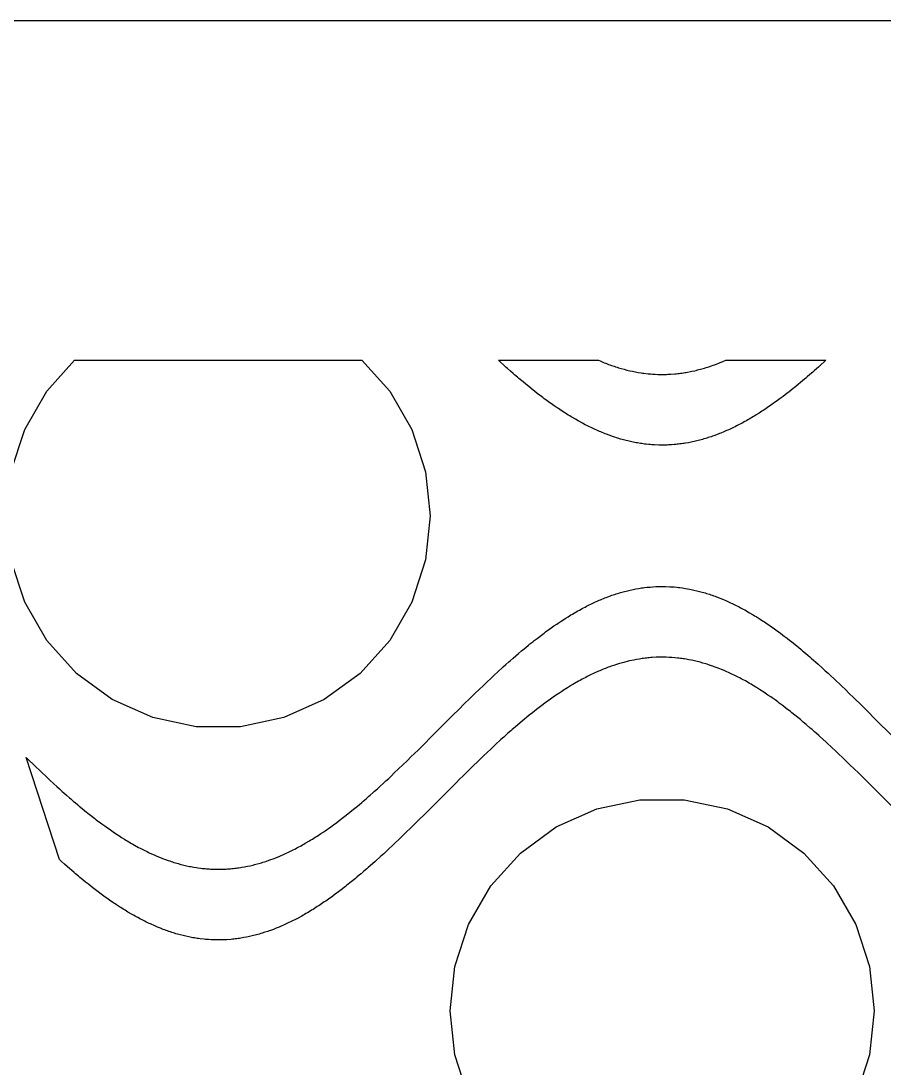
# Model space of a CAD drawing. Header units: metres. Extents: x 20 to 1108, y 20 to 485.
# Drawn here: x 509.82 to 540.36, y 447.62 to 484.65 of the extents above; entities that cross this region are included whole.
import ezdxf

# ---------------------------------------------------------------- set-up
doc = ezdxf.new("R2010")
doc.units = ezdxf.units.M

msp = doc.modelspace()

# ---------------------------------------------------------------- linework, layer by layer
for p, q in [((638.926, 484.652), (488.926, 484.652)), ((510.735, 471.561), (511.717, 472.652)), ((511.717, 472.652), (521.887, 472.652)), ((521.887, 472.652), (522.87, 471.561)), ((526.791, 472.583), (526.714, 472.652)), ((526.714, 472.652), (530.255, 472.652)), ((526.89, 472.492), (526.791, 472.583)), ((530.255, 472.652), (530.262, 472.65)), ((530.262, 472.65), (530.313, 472.628)), ((530.313, 472.628), (530.363, 472.607)), ((530.363, 472.607), (530.462, 472.566)), ((530.462, 472.566), (530.512, 472.546)), ((530.512, 472.546), (530.563, 472.527)), ((530.563, 472.527), (530.613, 472.508)), ((530.613, 472.508), (530.663, 472.49)), ((534.363, 472.491), (534.462, 472.528)), ((534.462, 472.528), (534.512, 472.548)), ((534.512, 472.548), (534.563, 472.568)), ((534.563, 472.568), (534.663, 472.609)), ((534.663, 472.609), (534.762, 472.652)), ((534.762, 472.652), (534.765, 472.652)), ((534.765, 472.652), (538.307, 472.652)), ((538.14, 472.501), (538.041, 472.411)), ((538.24, 472.592), (538.14, 472.501)), ((538.307, 472.652), (538.24, 472.592)), ((526.99, 472.402), (526.89, 472.492)), ((527.04, 472.359), (526.99, 472.402)), ((527.14, 472.27), (527.04, 472.359)), ((527.24, 472.183), (527.14, 472.27)), ((527.29, 472.139), (527.24, 472.183)), ((527.39, 472.053), (527.29, 472.139)), ((530.663, 472.49), (530.712, 472.472)), ((530.712, 472.472), (530.762, 472.455)), ((530.762, 472.455), (530.813, 472.438)), ((530.813, 472.438), (530.863, 472.422)), ((530.863, 472.422), (530.913, 472.405)), ((530.913, 472.405), (530.962, 472.39)), ((530.962, 472.39), (531.012, 472.375)), ((531.012, 472.375), (531.063, 472.361)), ((531.063, 472.361), (531.163, 472.333)), ((531.163, 472.333), (531.262, 472.308)), ((531.262, 472.308), (531.313, 472.295)), ((531.313, 472.295), (531.363, 472.283)), ((531.363, 472.283), (531.462, 472.262)), ((531.462, 472.262), (531.512, 472.252)), ((531.512, 472.252), (531.563, 472.242)), ((531.563, 472.242), (531.613, 472.233)), ((531.613, 472.233), (531.663, 472.224)), ((531.663, 472.224), (531.762, 472.208)), ((531.762, 472.208), (531.813, 472.201)), ((531.813, 472.201), (531.863, 472.194)), ((531.863, 472.194), (532.012, 472.177)), ((532.012, 472.177), (532.063, 472.173)), ((532.063, 472.173), (532.113, 472.168)), ((532.113, 472.168), (532.163, 472.164)), ((532.163, 472.164), (532.262, 472.158)), ((532.262, 472.158), (532.363, 472.154)), ((532.363, 472.154), (532.462, 472.152)), ((532.462, 472.152), (532.563, 472.152)), ((532.563, 472.152), (532.663, 472.154)), ((532.663, 472.154), (532.712, 472.156)), ((532.712, 472.156), (532.762, 472.159)), ((532.762, 472.159), (532.813, 472.161)), ((532.813, 472.161), (532.962, 472.173)), ((532.962, 472.173), (533.012, 472.178)), ((533.012, 472.178), (533.063, 472.183)), ((533.063, 472.183), (533.113, 472.189)), ((533.113, 472.189), (533.163, 472.195)), ((533.163, 472.195), (533.212, 472.201)), ((533.212, 472.201), (533.262, 472.209)), ((533.262, 472.209), (533.313, 472.217)), ((533.313, 472.217), (533.363, 472.225)), ((533.363, 472.225), (533.413, 472.234)), ((533.413, 472.234), (533.512, 472.253)), ((533.512, 472.253), (533.563, 472.263)), ((533.563, 472.263), (533.663, 472.284)), ((533.663, 472.284), (533.712, 472.296)), ((533.712, 472.296), (533.762, 472.309)), ((533.762, 472.309), (533.813, 472.321)), ((533.813, 472.321), (533.863, 472.334)), ((533.863, 472.334), (533.962, 472.361)), ((533.962, 472.361), (534.012, 472.376)), ((534.012, 472.376), (534.063, 472.392)), ((534.063, 472.392), (534.163, 472.423)), ((534.163, 472.423), (534.262, 472.456)), ((534.262, 472.456), (534.313, 472.474)), ((534.313, 472.474), (534.363, 472.491)), ((537.74, 472.147), (537.64, 472.061)), ((537.84, 472.235), (537.74, 472.147)), ((537.89, 472.277), (537.84, 472.235)), ((537.99, 472.366), (537.89, 472.277)), ((538.041, 472.411), (537.99, 472.366)), ((527.44, 472.011), (527.39, 472.053)), ((527.54, 471.926), (527.44, 472.011)), ((527.59, 471.884), (527.54, 471.926)), ((527.69, 471.802), (527.59, 471.884)), ((527.791, 471.72), (527.69, 471.802)), ((537.34, 471.81), (537.24, 471.728)), ((537.39, 471.851), (537.34, 471.81)), ((537.49, 471.934), (537.39, 471.851)), ((537.59, 472.019), (537.49, 471.934)), ((537.64, 472.061), (537.59, 472.019)), ((509.951, 470.203), (510.735, 471.561)), ((522.87, 471.561), (523.654, 470.203)), ((527.94, 471.6), (527.791, 471.72)), ((527.99, 471.561), (527.94, 471.6)), ((528.09, 471.483), (527.99, 471.561)), ((528.14, 471.444), (528.09, 471.483)), ((528.19, 471.405), (528.14, 471.444)), ((528.24, 471.368), (528.19, 471.405)), ((536.94, 471.489), (536.791, 471.375)), ((536.99, 471.528), (536.94, 471.489)), ((537.09, 471.608), (536.99, 471.528)), ((537.24, 471.728), (537.09, 471.608)), ((528.29, 471.33), (528.24, 471.368)), ((528.34, 471.293), (528.29, 471.33)), ((528.39, 471.256), (528.34, 471.293)), ((528.54, 471.148), (528.39, 471.256)), ((528.59, 471.112), (528.54, 471.148)), ((528.69, 471.042), (528.59, 471.112)), ((528.79, 470.974), (528.69, 471.042)), ((536.34, 471.049), (536.29, 471.014)), ((536.49, 471.154), (536.34, 471.049)), ((536.541, 471.191), (536.49, 471.154)), ((536.64, 471.263), (536.541, 471.191)), ((536.69, 471.3), (536.64, 471.263)), ((536.791, 471.375), (536.69, 471.3)), ((528.84, 470.941), (528.79, 470.974)), ((528.94, 470.874), (528.84, 470.941)), ((528.99, 470.842), (528.94, 470.874)), ((529.041, 470.81), (528.99, 470.842)), ((529.09, 470.777), (529.041, 470.81)), ((529.19, 470.715), (529.09, 470.777)), ((529.24, 470.685), (529.19, 470.715)), ((529.291, 470.654), (529.24, 470.685)), ((529.34, 470.624), (529.291, 470.654)), ((535.74, 470.659), (535.59, 470.571)), ((535.79, 470.691), (535.74, 470.659)), ((535.84, 470.721), (535.79, 470.691)), ((535.94, 470.783), (535.84, 470.721)), ((536.04, 470.848), (535.94, 470.783)), ((536.09, 470.88), (536.04, 470.848)), ((536.14, 470.913), (536.09, 470.88)), ((536.24, 470.981), (536.14, 470.913)), ((536.29, 471.014), (536.24, 470.981)), ((529.44, 470.566), (529.34, 470.624)), ((529.54, 470.509), (529.44, 470.566)), ((529.59, 470.482), (529.54, 470.509)), ((529.69, 470.427), (529.59, 470.482)), ((529.79, 470.374), (529.69, 470.427)), ((529.84, 470.349), (529.79, 470.374)), ((529.89, 470.323), (529.84, 470.349)), ((530.04, 470.25), (529.89, 470.323)), ((535.04, 470.278), (534.89, 470.208)), ((535.09, 470.304), (535.04, 470.278)), ((535.14, 470.328), (535.09, 470.304)), ((535.24, 470.379), (535.14, 470.328)), ((535.291, 470.405), (535.24, 470.379)), ((535.34, 470.432), (535.291, 470.405)), ((535.44, 470.486), (535.34, 470.432)), ((535.49, 470.515), (535.44, 470.486)), ((535.541, 470.543), (535.49, 470.515)), ((535.59, 470.571), (535.541, 470.543)), ((509.466, 468.712), (509.951, 470.203)), ((523.654, 470.203), (524.138, 468.712)), ((530.09, 470.227), (530.04, 470.25)), ((530.24, 470.159), (530.09, 470.227)), ((530.291, 470.138), (530.24, 470.159)), ((530.34, 470.116), (530.291, 470.138)), ((530.49, 470.055), (530.34, 470.116)), ((530.541, 470.035), (530.49, 470.055)), ((530.64, 469.998), (530.541, 470.035)), ((530.79, 469.945), (530.64, 469.998)), ((530.84, 469.929), (530.79, 469.945)), ((530.89, 469.913), (530.84, 469.929)), ((530.94, 469.897), (530.89, 469.913)), ((534.14, 469.916), (534.09, 469.9)), ((534.19, 469.932), (534.14, 469.916)), ((534.24, 469.948), (534.19, 469.932)), ((534.291, 469.966), (534.24, 469.948)), ((534.34, 469.984), (534.291, 469.966)), ((534.49, 470.039), (534.34, 469.984)), ((534.54, 470.059), (534.49, 470.039)), ((534.59, 470.079), (534.54, 470.059)), ((534.69, 470.12), (534.59, 470.079)), ((534.79, 470.163), (534.69, 470.12)), ((534.84, 470.186), (534.79, 470.163)), ((534.89, 470.208), (534.84, 470.186)), ((531.04, 469.867), (530.94, 469.897)), ((531.09, 469.853), (531.04, 469.867)), ((531.19, 469.825), (531.09, 469.853)), ((531.24, 469.813), (531.19, 469.825)), ((531.29, 469.801), (531.24, 469.813)), ((531.34, 469.789), (531.29, 469.801)), ((531.39, 469.777), (531.34, 469.789)), ((531.49, 469.756), (531.39, 469.777)), ((531.541, 469.746), (531.49, 469.756)), ((531.59, 469.737), (531.541, 469.746)), ((531.64, 469.728), (531.59, 469.737)), ((531.74, 469.712), (531.64, 469.728)), ((531.791, 469.704), (531.74, 469.712)), ((531.89, 469.691), (531.791, 469.704)), ((531.94, 469.685), (531.89, 469.691)), ((532.04, 469.675), (531.94, 469.685)), ((532.09, 469.67), (532.04, 469.675)), ((532.14, 469.666), (532.09, 469.67)), ((532.19, 469.663), (532.14, 469.666)), ((532.24, 469.659), (532.19, 469.663)), ((532.39, 469.653), (532.24, 469.659)), ((532.44, 469.653), (532.39, 469.653)), ((532.49, 469.652), (532.44, 469.653)), ((532.54, 469.652), (532.49, 469.652)), ((532.69, 469.655), (532.54, 469.652)), ((532.74, 469.657), (532.69, 469.655)), ((532.791, 469.66), (532.74, 469.657)), ((532.84, 469.663), (532.791, 469.66)), ((532.94, 469.671), (532.84, 469.663)), ((532.99, 469.676), (532.94, 469.671)), ((533.041, 469.681), (532.99, 469.676)), ((533.09, 469.686), (533.041, 469.681)), ((533.14, 469.693), (533.09, 469.686)), ((533.19, 469.698), (533.14, 469.693)), ((533.24, 469.705), (533.19, 469.698)), ((533.29, 469.713), (533.24, 469.705)), ((533.34, 469.721), (533.29, 469.713)), ((533.44, 469.738), (533.34, 469.721)), ((533.54, 469.758), (533.44, 469.738)), ((533.59, 469.769), (533.54, 469.758)), ((533.64, 469.779), (533.59, 469.769)), ((533.74, 469.803), (533.64, 469.779)), ((533.79, 469.816), (533.74, 469.803)), ((533.84, 469.828), (533.79, 469.816)), ((533.94, 469.856), (533.84, 469.828)), ((533.99, 469.87), (533.94, 469.856)), ((534.041, 469.885), (533.99, 469.87)), ((534.09, 469.9), (534.041, 469.885)), ((524.138, 468.712), (524.302, 467.152)), ((524.302, 467.152), (524.138, 465.593)), ((509.951, 464.102), (509.466, 465.593)), ((524.138, 465.593), (523.654, 464.102)), ((530.732, 464.34), (530.782, 464.357)), ((530.782, 464.357), (530.833, 464.373)), ((530.833, 464.373), (530.882, 464.39)), ((530.882, 464.39), (530.982, 464.421)), ((530.982, 464.421), (531.032, 464.436)), ((531.032, 464.436), (531.083, 464.45)), ((531.083, 464.45), (531.132, 464.464)), ((531.132, 464.464), (531.182, 464.477)), ((531.182, 464.477), (531.232, 464.49)), ((531.232, 464.49), (531.282, 464.502)), ((531.282, 464.502), (531.333, 464.514)), ((531.333, 464.514), (531.382, 464.526)), ((531.382, 464.526), (531.482, 464.547)), ((531.482, 464.547), (531.532, 464.557)), ((531.532, 464.557), (531.583, 464.567)), ((531.583, 464.567), (531.682, 464.584)), ((531.682, 464.584), (531.782, 464.6)), ((531.782, 464.6), (531.833, 464.607)), ((531.833, 464.607), (531.882, 464.613)), ((531.882, 464.613), (531.982, 464.625)), ((531.982, 464.625), (532.032, 464.63)), ((532.032, 464.63), (532.083, 464.634)), ((532.083, 464.634), (532.182, 464.642)), ((532.182, 464.642), (532.282, 464.648)), ((532.282, 464.648), (532.333, 464.65)), ((532.333, 464.65), (532.482, 464.652)), ((532.482, 464.652), (532.532, 464.652)), ((532.532, 464.652), (532.583, 464.652)), ((532.583, 464.652), (532.632, 464.652)), ((532.632, 464.652), (532.782, 464.646)), ((532.782, 464.646), (532.833, 464.642)), ((532.833, 464.642), (532.882, 464.639)), ((532.882, 464.639), (532.932, 464.635)), ((532.932, 464.635), (533.032, 464.625)), ((533.032, 464.625), (533.083, 464.62)), ((533.083, 464.62), (533.132, 464.614)), ((533.132, 464.614), (533.232, 464.601)), ((533.232, 464.601), (533.282, 464.593)), ((533.282, 464.593), (533.333, 464.585)), ((533.333, 464.585), (533.482, 464.559)), ((533.482, 464.559), (533.532, 464.549)), ((533.532, 464.549), (533.583, 464.538)), ((533.583, 464.538), (533.632, 464.527)), ((533.632, 464.527), (533.732, 464.504)), ((533.732, 464.504), (533.782, 464.491)), ((533.782, 464.491), (533.833, 464.479)), ((533.833, 464.479), (533.882, 464.466)), ((533.882, 464.466), (533.932, 464.451)), ((533.932, 464.451), (533.982, 464.438)), ((533.982, 464.438), (534.032, 464.423)), ((534.032, 464.423), (534.083, 464.407)), ((534.083, 464.407), (534.182, 464.376)), ((534.182, 464.376), (534.232, 464.36)), ((534.232, 464.36), (534.282, 464.342)), ((510.735, 462.744), (509.951, 464.102)), ((523.654, 464.102), (522.87, 462.744)), ((529.882, 463.978), (530.032, 464.051)), ((530.032, 464.051), (530.083, 464.074)), ((530.083, 464.074), (530.132, 464.098)), ((530.132, 464.098), (530.232, 464.143)), ((530.232, 464.143), (530.282, 464.164)), ((530.282, 464.164), (530.333, 464.186)), ((530.333, 464.186), (530.482, 464.247)), ((530.482, 464.247), (530.532, 464.266)), ((530.532, 464.266), (530.583, 464.285)), ((530.583, 464.285), (530.682, 464.322)), ((530.682, 464.322), (530.732, 464.34)), ((534.282, 464.342), (534.333, 464.324)), ((534.333, 464.324), (534.382, 464.306)), ((534.382, 464.306), (534.432, 464.288)), ((534.432, 464.288), (534.532, 464.249)), ((534.532, 464.249), (534.583, 464.23)), ((534.583, 464.23), (534.682, 464.189)), ((534.682, 464.189), (534.782, 464.146)), ((534.782, 464.146), (534.833, 464.123)), ((534.833, 464.123), (534.882, 464.101)), ((534.882, 464.101), (535.032, 464.03)), ((535.032, 464.03), (535.083, 464.006)), ((535.083, 464.006), (535.232, 463.93)), ((529.182, 463.585), (529.282, 463.646)), ((529.282, 463.646), (529.333, 463.676)), ((529.333, 463.676), (529.432, 463.735)), ((529.432, 463.735), (529.532, 463.791)), ((529.532, 463.791), (529.583, 463.819)), ((529.583, 463.819), (529.682, 463.874)), ((529.682, 463.874), (529.732, 463.901)), ((529.732, 463.901), (529.782, 463.926)), ((529.782, 463.926), (529.833, 463.952)), ((529.833, 463.952), (529.882, 463.978)), ((535.232, 463.93), (535.282, 463.903)), ((535.282, 463.903), (535.333, 463.877)), ((535.333, 463.877), (535.382, 463.851)), ((535.382, 463.851), (535.432, 463.823)), ((535.432, 463.823), (535.532, 463.767)), ((535.532, 463.767), (535.583, 463.738)), ((535.583, 463.738), (535.732, 463.651)), ((535.732, 463.651), (535.782, 463.62)), ((535.782, 463.62), (535.833, 463.589)), ((528.583, 463.187), (528.682, 463.257)), ((528.682, 463.257), (528.782, 463.325)), ((528.782, 463.325), (528.833, 463.36)), ((528.833, 463.36), (528.932, 463.426)), ((528.932, 463.426), (529.032, 463.49)), ((529.032, 463.49), (529.083, 463.523)), ((529.083, 463.523), (529.182, 463.585)), ((535.833, 463.589), (535.982, 463.495)), ((535.982, 463.495), (536.032, 463.463)), ((536.032, 463.463), (536.083, 463.43)), ((536.083, 463.43), (536.132, 463.398)), ((536.132, 463.398), (536.232, 463.33)), ((536.232, 463.33), (536.282, 463.296)), ((536.282, 463.296), (536.333, 463.262)), ((536.333, 463.262), (536.482, 463.156)), ((528.083, 462.817), (528.282, 462.969)), ((528.282, 462.969), (528.333, 463.006)), ((528.333, 463.006), (528.382, 463.043)), ((528.382, 463.043), (528.532, 463.152)), ((528.532, 463.152), (528.583, 463.187)), ((536.482, 463.156), (536.532, 463.12)), ((536.532, 463.12), (536.632, 463.048)), ((536.632, 463.048), (536.682, 463.011)), ((536.682, 463.011), (536.782, 462.936)), ((536.782, 462.936), (536.833, 462.899)), ((536.833, 462.899), (536.932, 462.821)), ((511.784, 461.579), (510.735, 462.744)), ((522.87, 462.744), (521.821, 461.579)), ((527.682, 462.497), (527.782, 462.578)), ((527.782, 462.578), (527.833, 462.619)), ((527.833, 462.619), (527.932, 462.698)), ((527.932, 462.698), (527.982, 462.738)), ((527.982, 462.738), (528.083, 462.817)), ((536.932, 462.821), (537.032, 462.743)), ((537.032, 462.743), (537.083, 462.704)), ((537.083, 462.704), (537.232, 462.584)), ((537.232, 462.584), (537.333, 462.502)), ((537.333, 462.502), (537.432, 462.42)), ((527.232, 462.115), (527.333, 462.202)), ((527.333, 462.202), (527.432, 462.288)), ((527.432, 462.288), (527.532, 462.372)), ((527.532, 462.372), (527.583, 462.414)), ((527.583, 462.414), (527.682, 462.497)), ((532.054, 462.132), (532.004, 462.127)), ((532.105, 462.136), (532.054, 462.132)), ((532.155, 462.14), (532.105, 462.136)), ((532.304, 462.149), (532.155, 462.14)), ((532.355, 462.151), (532.304, 462.149)), ((532.455, 462.152), (532.355, 462.151)), ((532.554, 462.152), (532.455, 462.152)), ((532.655, 462.151), (532.554, 462.152)), ((532.754, 462.147), (532.655, 462.151)), ((532.804, 462.144), (532.754, 462.147)), ((532.855, 462.141), (532.804, 462.144)), ((532.955, 462.133), (532.855, 462.141)), ((533.054, 462.123), (532.955, 462.133)), ((537.432, 462.42), (537.482, 462.378)), ((537.482, 462.378), (537.583, 462.293)), ((537.583, 462.293), (537.682, 462.208)), ((537.682, 462.208), (537.732, 462.165)), ((537.732, 462.165), (537.782, 462.121)), ((526.732, 461.669), (526.833, 461.76)), ((526.833, 461.76), (526.882, 461.806)), ((526.882, 461.806), (526.982, 461.896)), ((526.982, 461.896), (527.083, 461.985)), ((527.083, 461.985), (527.132, 462.028)), ((527.132, 462.028), (527.232, 462.115)), ((530.554, 461.775), (530.504, 461.756)), ((530.605, 461.794), (530.554, 461.775)), ((530.655, 461.812), (530.605, 461.794)), ((530.705, 461.83), (530.655, 461.812)), ((530.754, 461.848), (530.705, 461.83)), ((530.804, 461.864), (530.754, 461.848)), ((530.855, 461.881), (530.804, 461.864)), ((531.004, 461.928), (530.855, 461.881)), ((531.054, 461.943), (531.004, 461.928)), ((531.105, 461.956), (531.054, 461.943)), ((531.155, 461.97), (531.105, 461.956)), ((531.304, 462.008), (531.155, 461.97)), ((531.355, 462.02), (531.304, 462.008)), ((531.504, 462.052), (531.355, 462.02)), ((531.554, 462.062), (531.504, 462.052)), ((531.605, 462.07), (531.554, 462.062)), ((531.705, 462.088), (531.605, 462.07)), ((531.754, 462.096), (531.705, 462.088)), ((531.804, 462.103), (531.754, 462.096)), ((531.855, 462.11), (531.804, 462.103)), ((531.905, 462.116), (531.855, 462.11)), ((531.955, 462.121), (531.905, 462.116)), ((532.004, 462.127), (531.955, 462.121)), ((533.105, 462.117), (533.054, 462.123)), ((533.155, 462.111), (533.105, 462.117)), ((533.205, 462.105), (533.155, 462.111)), ((533.254, 462.097), (533.205, 462.105)), ((533.304, 462.09), (533.254, 462.097)), ((533.355, 462.081), (533.304, 462.09)), ((533.455, 462.064), (533.355, 462.081)), ((533.554, 462.044), (533.455, 462.064)), ((533.605, 462.033), (533.554, 462.044)), ((533.655, 462.023), (533.605, 462.033)), ((533.705, 462.011), (533.655, 462.023)), ((533.754, 461.998), (533.705, 462.011)), ((533.804, 461.986), (533.754, 461.998)), ((533.855, 461.973), (533.804, 461.986)), ((533.955, 461.945), (533.855, 461.973)), ((534.054, 461.916), (533.955, 461.945)), ((534.105, 461.901), (534.054, 461.916)), ((534.155, 461.885), (534.105, 461.901)), ((534.254, 461.852), (534.155, 461.885)), ((534.304, 461.834), (534.254, 461.852)), ((534.355, 461.817), (534.304, 461.834)), ((534.455, 461.779), (534.355, 461.817)), ((534.554, 461.74), (534.455, 461.779)), ((537.782, 462.121), (537.882, 462.034)), ((537.882, 462.034), (537.932, 461.99)), ((537.932, 461.99), (538.032, 461.902)), ((538.032, 461.902), (538.182, 461.766)), ((538.182, 461.766), (538.282, 461.675)), ((513.052, 460.657), (511.784, 461.579)), ((521.821, 461.579), (520.552, 460.657)), ((526.333, 461.297), (526.432, 461.391)), ((526.432, 461.391), (526.583, 461.53)), ((526.583, 461.53), (526.682, 461.623)), ((526.682, 461.623), (526.732, 461.669)), ((529.804, 461.439), (529.705, 461.386)), ((529.855, 461.464), (529.804, 461.439)), ((529.905, 461.488), (529.855, 461.464)), ((529.955, 461.514), (529.905, 461.488)), ((530.004, 461.537), (529.955, 461.514)), ((530.054, 461.562), (530.004, 461.537)), ((530.105, 461.585), (530.054, 461.562)), ((530.254, 461.652), (530.105, 461.585)), ((530.304, 461.674), (530.254, 461.652)), ((530.355, 461.695), (530.304, 461.674)), ((530.405, 461.716), (530.355, 461.695)), ((530.455, 461.736), (530.405, 461.716)), ((530.504, 461.756), (530.455, 461.736)), ((534.605, 461.72), (534.554, 461.74)), ((534.705, 461.679), (534.605, 461.72)), ((534.754, 461.657), (534.705, 461.679)), ((534.804, 461.635), (534.754, 461.657)), ((534.855, 461.612), (534.804, 461.635)), ((534.905, 461.59), (534.855, 461.612)), ((535.004, 461.543), (534.905, 461.59)), ((535.054, 461.519), (535.004, 461.543)), ((535.105, 461.494), (535.054, 461.519)), ((535.155, 461.47), (535.105, 461.494)), ((535.205, 461.444), (535.155, 461.47)), ((535.254, 461.418), (535.205, 461.444)), ((535.304, 461.392), (535.254, 461.418)), ((535.355, 461.365), (535.304, 461.392)), ((538.282, 461.675), (538.382, 461.583)), ((538.382, 461.583), (538.482, 461.49)), ((538.482, 461.49), (538.583, 461.398)), ((538.583, 461.398), (538.882, 461.113)), ((526.032, 461.011), (526.182, 461.154)), ((526.182, 461.154), (526.333, 461.297)), ((529.105, 461.037), (529.054, 461.005)), ((529.155, 461.069), (529.105, 461.037)), ((529.304, 461.159), (529.155, 461.069)), ((529.355, 461.19), (529.304, 461.159)), ((529.405, 461.219), (529.355, 461.19)), ((529.554, 461.304), (529.405, 461.219)), ((529.605, 461.332), (529.554, 461.304)), ((529.655, 461.359), (529.605, 461.332)), ((529.705, 461.386), (529.655, 461.359)), ((535.455, 461.311), (535.355, 461.365)), ((535.554, 461.254), (535.455, 461.311)), ((535.605, 461.226), (535.554, 461.254)), ((535.655, 461.196), (535.605, 461.226)), ((535.705, 461.166), (535.655, 461.196)), ((535.754, 461.137), (535.705, 461.166)), ((535.804, 461.106), (535.754, 461.137)), ((535.855, 461.075), (535.804, 461.106)), ((535.955, 461.013), (535.855, 461.075)), ((538.882, 461.113), (538.982, 461.018)), ((538.982, 461.018), (539.132, 460.872)), ((514.485, 460.02), (513.052, 460.657)), ((520.552, 460.657), (519.12, 460.02)), ((525.482, 460.475), (525.732, 460.72)), ((525.732, 460.72), (525.882, 460.866)), ((525.882, 460.866), (526.032, 461.011)), ((528.554, 460.668), (528.405, 460.56)), ((528.605, 460.703), (528.554, 460.668)), ((528.655, 460.738), (528.605, 460.703)), ((528.804, 460.841), (528.655, 460.738)), ((528.855, 460.874), (528.804, 460.841)), ((528.955, 460.941), (528.855, 460.874)), ((529.054, 461.005), (528.955, 460.941)), ((536.054, 460.948), (535.955, 461.013)), ((536.105, 460.915), (536.054, 460.948)), ((536.155, 460.882), (536.105, 460.915)), ((536.254, 460.815), (536.155, 460.882)), ((536.355, 460.746), (536.254, 460.815)), ((536.405, 460.711), (536.355, 460.746)), ((536.504, 460.64), (536.405, 460.711)), ((539.132, 460.872), (539.282, 460.727)), ((539.282, 460.727), (539.583, 460.432)), ((525.083, 460.077), (525.333, 460.326)), ((525.333, 460.326), (525.482, 460.475)), ((528.105, 460.334), (528.004, 460.256)), ((528.254, 460.448), (528.105, 460.334)), ((528.355, 460.523), (528.254, 460.448)), ((528.405, 460.56), (528.355, 460.523)), ((536.554, 460.605), (536.504, 460.64)), ((536.605, 460.568), (536.554, 460.605)), ((536.655, 460.531), (536.605, 460.568)), ((536.754, 460.457), (536.655, 460.531)), ((536.804, 460.419), (536.754, 460.457)), ((536.905, 460.343), (536.804, 460.419)), ((537.054, 460.226), (536.905, 460.343)), ((539.583, 460.432), (539.682, 460.333)), ((539.682, 460.333), (539.833, 460.184)), ((516.018, 459.694), (514.485, 460.02)), ((519.12, 460.02), (517.586, 459.694)), ((524.282, 459.278), (525.083, 460.077)), ((527.655, 459.975), (527.554, 459.891)), ((527.705, 460.016), (527.655, 459.975)), ((527.804, 460.097), (527.705, 460.016)), ((527.855, 460.137), (527.804, 460.097)), ((527.905, 460.177), (527.855, 460.137)), ((528.004, 460.256), (527.905, 460.177)), ((537.105, 460.187), (537.054, 460.226)), ((537.205, 460.106), (537.105, 460.187)), ((537.254, 460.066), (537.205, 460.106)), ((537.355, 459.984), (537.254, 460.066)), ((537.405, 459.943), (537.355, 459.984)), ((537.504, 459.859), (537.405, 459.943)), ((539.833, 460.184), (539.982, 460.034)), ((539.982, 460.034), (540.732, 459.285)), ((517.586, 459.694), (516.018, 459.694)), ((527.155, 459.548), (527.054, 459.46)), ((527.205, 459.592), (527.155, 459.548)), ((527.304, 459.679), (527.205, 459.592)), ((527.405, 459.765), (527.304, 459.679)), ((527.554, 459.891), (527.405, 459.765)), ((537.605, 459.775), (537.504, 459.859)), ((537.754, 459.646), (537.605, 459.775)), ((537.804, 459.602), (537.754, 459.646)), ((537.905, 459.514), (537.804, 459.602)), ((524.132, 459.129), (524.282, 459.278)), ((526.804, 459.236), (526.605, 459.052)), ((526.905, 459.325), (526.804, 459.236)), ((527.054, 459.46), (526.905, 459.325)), ((537.955, 459.47), (537.905, 459.514)), ((538.054, 459.381), (537.955, 459.47)), ((538.105, 459.336), (538.054, 459.381)), ((538.304, 459.154), (538.105, 459.336)), ((523.732, 458.734), (523.882, 458.881)), ((523.882, 458.881), (524.132, 459.129)), ((526.455, 458.912), (526.304, 458.771)), ((526.605, 459.052), (526.455, 458.912)), ((538.355, 459.109), (538.304, 459.154)), ((538.504, 458.97), (538.355, 459.109)), ((538.655, 458.829), (538.504, 458.97)), ((538.754, 458.735), (538.655, 458.829)), ((511.18, 454.994), (510.008, 458.601)), ((510.008, 458.601), (510.032, 458.577)), ((510.032, 458.577), (510.333, 458.286)), ((523.333, 458.344), (523.482, 458.488)), ((523.482, 458.488), (523.632, 458.635)), ((523.632, 458.635), (523.732, 458.734)), ((526.054, 458.532), (525.754, 458.242)), ((526.205, 458.676), (526.054, 458.532)), ((526.304, 458.771), (526.205, 458.676)), ((538.905, 458.592), (538.754, 458.735)), ((539.004, 458.495), (538.905, 458.592)), ((539.155, 458.351), (539.004, 458.495)), ((510.333, 458.286), (510.482, 458.143)), ((510.482, 458.143), (510.583, 458.048)), ((522.932, 457.962), (523.032, 458.057)), ((523.032, 458.057), (523.182, 458.199)), ((523.182, 458.199), (523.333, 458.344)), ((525.605, 458.095), (525.455, 457.947)), ((525.754, 458.242), (525.605, 458.095)), ((539.304, 458.204), (539.155, 458.351)), ((539.455, 458.058), (539.304, 458.204)), ((539.705, 457.811), (539.455, 458.058)), ((510.583, 458.048), (510.682, 457.953)), ((510.682, 457.953), (510.833, 457.813)), ((510.833, 457.813), (510.982, 457.675)), ((522.632, 457.683), (522.732, 457.776)), ((522.732, 457.776), (522.833, 457.868)), ((522.833, 457.868), (522.932, 457.962)), ((525.205, 457.699), (524.804, 457.301)), ((525.355, 457.849), (525.205, 457.699)), ((525.455, 457.947), (525.355, 457.849)), ((539.905, 457.611), (539.705, 457.811)), ((510.982, 457.675), (511.083, 457.583)), ((511.083, 457.583), (511.182, 457.492)), ((511.182, 457.492), (511.282, 457.402)), ((511.282, 457.402), (511.333, 457.359)), ((511.333, 457.359), (511.432, 457.27)), ((522.182, 457.277), (522.282, 457.366)), ((522.282, 457.366), (522.333, 457.411)), ((522.333, 457.411), (522.432, 457.501)), ((522.432, 457.501), (522.532, 457.592)), ((522.532, 457.592), (522.632, 457.683)), ((540.754, 456.763), (539.905, 457.611)), ((511.432, 457.27), (511.532, 457.183)), ((511.532, 457.183), (511.583, 457.139)), ((511.583, 457.139), (511.682, 457.053)), ((511.682, 457.053), (511.732, 457.011)), ((511.732, 457.011), (511.833, 456.926)), ((521.782, 456.934), (521.882, 457.019)), ((521.882, 457.019), (521.932, 457.061)), ((521.932, 457.061), (522.032, 457.147)), ((522.032, 457.147), (522.132, 457.235)), ((522.132, 457.235), (522.182, 457.277)), ((524.804, 457.301), (524.205, 456.701)), ((530.193, 456.785), (531.726, 457.111)), ((531.726, 457.111), (533.294, 457.111)), ((533.294, 457.111), (534.828, 456.785)), ((511.833, 456.926), (511.882, 456.884)), ((511.882, 456.884), (511.982, 456.802)), ((511.982, 456.802), (512.083, 456.72)), ((512.083, 456.72), (512.232, 456.6)), ((512.232, 456.6), (512.282, 456.561)), ((521.282, 456.528), (521.382, 456.608)), ((521.382, 456.608), (521.532, 456.728)), ((521.532, 456.728), (521.632, 456.81)), ((521.632, 456.81), (521.682, 456.851)), ((521.682, 456.851), (521.782, 456.934)), ((524.205, 456.701), (523.804, 456.305)), ((528.76, 456.148), (530.193, 456.785)), ((534.828, 456.785), (536.26, 456.148)), ((512.282, 456.561), (512.382, 456.483)), ((512.382, 456.483), (512.432, 456.444)), ((512.432, 456.444), (512.482, 456.405)), ((512.482, 456.405), (512.532, 456.368)), ((512.532, 456.368), (512.583, 456.33)), ((512.583, 456.33), (512.682, 456.256)), ((512.682, 456.256), (512.782, 456.184)), ((520.833, 456.191), (520.932, 456.263)), ((520.932, 456.263), (520.982, 456.3)), ((520.982, 456.3), (521.083, 456.375)), ((521.083, 456.375), (521.232, 456.489)), ((521.232, 456.489), (521.282, 456.528)), ((523.804, 456.305), (523.605, 456.109)), ((512.782, 456.184), (512.833, 456.148)), ((512.833, 456.148), (512.982, 456.042)), ((512.982, 456.042), (513.032, 456.008)), ((513.032, 456.008), (513.083, 455.974)), ((513.083, 455.974), (513.232, 455.874)), ((513.232, 455.874), (513.282, 455.842)), ((513.282, 455.842), (513.333, 455.81)), ((520.282, 455.816), (520.333, 455.848)), ((520.333, 455.848), (520.382, 455.88)), ((520.382, 455.88), (520.432, 455.913)), ((520.432, 455.913), (520.532, 455.981)), ((520.532, 455.981), (520.583, 456.014)), ((520.583, 456.014), (520.782, 456.154)), ((520.782, 456.154), (520.833, 456.191)), ((523.455, 455.962), (523.304, 455.818)), ((523.605, 456.109), (523.455, 455.962)), ((527.492, 455.226), (528.76, 456.148)), ((536.26, 456.148), (537.529, 455.226)), ((513.333, 455.81), (513.382, 455.777)), ((513.382, 455.777), (513.482, 455.715)), ((513.482, 455.715), (513.532, 455.685)), ((513.532, 455.685), (513.583, 455.654)), ((513.583, 455.654), (513.632, 455.624)), ((513.632, 455.624), (513.732, 455.566)), ((513.732, 455.566), (513.782, 455.537)), ((513.782, 455.537), (513.833, 455.509)), ((513.833, 455.509), (513.982, 455.427)), ((519.632, 455.432), (519.732, 455.486)), ((519.732, 455.486), (519.782, 455.515)), ((519.782, 455.515), (519.833, 455.543)), ((519.833, 455.543), (519.882, 455.571)), ((519.882, 455.571), (520.032, 455.659)), ((520.032, 455.659), (520.083, 455.691)), ((520.083, 455.691), (520.132, 455.721)), ((520.132, 455.721), (520.232, 455.783)), ((520.232, 455.783), (520.282, 455.816)), ((522.955, 455.484), (522.855, 455.39)), ((523.054, 455.578), (522.955, 455.484)), ((523.205, 455.721), (523.054, 455.578)), ((523.304, 455.818), (523.205, 455.721)), ((513.982, 455.427), (514.032, 455.401)), ((514.032, 455.401), (514.083, 455.374)), ((514.083, 455.374), (514.182, 455.323)), ((514.182, 455.323), (514.282, 455.275)), ((514.282, 455.275), (514.333, 455.25)), ((514.333, 455.25), (514.382, 455.227)), ((514.382, 455.227), (514.532, 455.159)), ((514.532, 455.159), (514.583, 455.138)), ((514.583, 455.138), (514.632, 455.116)), ((514.632, 455.116), (514.782, 455.055)), ((518.833, 455.059), (518.982, 455.12)), ((518.982, 455.12), (519.032, 455.142)), ((519.032, 455.142), (519.083, 455.163)), ((519.083, 455.163), (519.182, 455.208)), ((519.182, 455.208), (519.282, 455.255)), ((519.282, 455.255), (519.333, 455.278)), ((519.333, 455.278), (519.382, 455.304)), ((519.382, 455.304), (519.432, 455.328)), ((519.432, 455.328), (519.532, 455.379)), ((519.532, 455.379), (519.583, 455.405)), ((519.583, 455.405), (519.632, 455.432)), ((522.554, 455.112), (522.504, 455.067)), ((522.655, 455.204), (522.554, 455.112)), ((522.754, 455.296), (522.655, 455.204)), ((522.855, 455.39), (522.754, 455.296)), ((526.443, 454.061), (527.492, 455.226)), ((537.529, 455.226), (538.578, 454.061)), ((511.205, 454.972), (511.18, 454.994)), ((511.254, 454.927), (511.205, 454.972)), ((511.355, 454.838), (511.254, 454.927)), ((511.554, 454.662), (511.355, 454.838)), ((514.782, 455.055), (514.833, 455.035)), ((514.833, 455.035), (514.932, 454.998)), ((514.932, 454.998), (515.032, 454.963)), ((515.032, 454.963), (515.083, 454.945)), ((515.083, 454.945), (515.132, 454.929)), ((515.132, 454.929), (515.182, 454.913)), ((515.182, 454.913), (515.232, 454.897)), ((515.232, 454.897), (515.282, 454.882)), ((515.282, 454.882), (515.333, 454.867)), ((515.333, 454.867), (515.382, 454.853)), ((515.382, 454.853), (515.482, 454.825)), ((515.482, 454.825), (515.532, 454.813)), ((515.532, 454.813), (515.583, 454.801)), ((515.583, 454.801), (515.682, 454.777)), ((515.682, 454.777), (515.782, 454.756)), ((515.782, 454.756), (515.833, 454.746)), ((515.833, 454.746), (515.882, 454.737)), ((515.882, 454.737), (515.932, 454.728)), ((515.932, 454.728), (516.032, 454.712)), ((517.632, 454.721), (517.732, 454.738)), ((517.732, 454.738), (517.782, 454.748)), ((517.782, 454.748), (517.833, 454.758)), ((517.833, 454.758), (517.932, 454.779)), ((517.932, 454.779), (518.032, 454.803)), ((518.032, 454.803), (518.083, 454.816)), ((518.083, 454.816), (518.132, 454.828)), ((518.132, 454.828), (518.232, 454.856)), ((518.232, 454.856), (518.282, 454.87)), ((518.282, 454.87), (518.333, 454.885)), ((518.333, 454.885), (518.382, 454.9)), ((518.382, 454.9), (518.432, 454.916)), ((518.432, 454.916), (518.482, 454.932)), ((518.482, 454.932), (518.532, 454.948)), ((518.532, 454.948), (518.583, 454.966)), ((518.583, 454.966), (518.632, 454.984)), ((518.632, 454.984), (518.782, 455.039)), ((518.782, 455.039), (518.833, 455.059)), ((522.254, 454.842), (522.105, 454.71)), ((522.355, 454.931), (522.254, 454.842)), ((522.405, 454.976), (522.355, 454.931)), ((522.504, 455.067), (522.405, 454.976)), ((511.605, 454.619), (511.554, 454.662)), ((511.705, 454.533), (511.605, 454.619)), ((511.754, 454.491), (511.705, 454.533)), ((511.855, 454.407), (511.754, 454.491)), ((511.905, 454.365), (511.855, 454.407)), ((512.004, 454.283), (511.905, 454.365)), ((516.032, 454.712), (516.083, 454.704)), ((516.083, 454.704), (516.182, 454.691)), ((516.182, 454.691), (516.232, 454.685)), ((516.232, 454.685), (516.282, 454.68)), ((516.282, 454.68), (516.333, 454.675)), ((516.333, 454.675), (516.382, 454.67)), ((516.382, 454.67), (516.432, 454.666)), ((516.432, 454.666), (516.482, 454.663)), ((516.482, 454.663), (516.532, 454.659)), ((516.532, 454.659), (516.583, 454.657)), ((516.583, 454.657), (516.682, 454.653)), ((516.682, 454.653), (516.732, 454.653)), ((516.732, 454.653), (516.782, 454.652)), ((516.782, 454.652), (516.833, 454.652)), ((516.833, 454.652), (516.982, 454.655)), ((516.982, 454.655), (517.032, 454.657)), ((517.032, 454.657), (517.083, 454.66)), ((517.083, 454.66), (517.132, 454.663)), ((517.132, 454.663), (517.232, 454.671)), ((517.232, 454.671), (517.282, 454.676)), ((517.282, 454.676), (517.333, 454.681)), ((517.333, 454.681), (517.382, 454.686)), ((517.382, 454.686), (517.432, 454.693)), ((517.432, 454.693), (517.482, 454.698)), ((517.482, 454.698), (517.532, 454.705)), ((517.532, 454.705), (517.583, 454.713)), ((517.583, 454.713), (517.632, 454.721)), ((521.705, 454.369), (521.655, 454.328)), ((521.804, 454.453), (521.705, 454.369)), ((521.855, 454.495), (521.804, 454.453)), ((521.955, 454.58), (521.855, 454.495)), ((522.054, 454.666), (521.955, 454.58)), ((522.105, 454.71), (522.054, 454.666)), ((512.105, 454.201), (512.004, 454.283)), ((512.205, 454.121), (512.105, 454.201)), ((512.304, 454.043), (512.205, 454.121)), ((512.405, 453.965), (512.304, 454.043)), ((521.254, 454.007), (521.155, 453.93)), ((521.304, 454.046), (521.254, 454.007)), ((521.355, 454.085), (521.304, 454.046)), ((521.504, 454.205), (521.355, 454.085)), ((521.554, 454.246), (521.504, 454.205)), ((521.655, 454.328), (521.554, 454.246)), ((525.659, 452.703), (526.443, 454.061)), ((538.578, 454.061), (539.362, 452.703)), ((512.554, 453.851), (512.405, 453.965)), ((512.655, 453.777), (512.554, 453.851)), ((512.705, 453.739), (512.655, 453.777)), ((512.804, 453.667), (512.705, 453.739)), ((512.855, 453.632), (512.804, 453.667)), ((513.004, 453.527), (512.855, 453.632)), ((520.754, 453.635), (520.605, 453.529)), ((520.804, 453.671), (520.754, 453.635)), ((520.855, 453.707), (520.804, 453.671)), ((520.955, 453.779), (520.855, 453.707)), ((521.004, 453.817), (520.955, 453.779)), ((521.105, 453.892), (521.004, 453.817)), ((521.155, 453.93), (521.105, 453.892)), ((513.054, 453.492), (513.004, 453.527)), ((513.105, 453.459), (513.054, 453.492)), ((513.155, 453.425), (513.105, 453.459)), ((513.205, 453.392), (513.155, 453.425)), ((513.304, 453.327), (513.205, 453.392)), ((513.355, 453.295), (513.304, 453.327)), ((513.405, 453.263), (513.355, 453.295)), ((513.455, 453.233), (513.405, 453.263)), ((520.205, 453.266), (520.155, 453.235)), ((520.304, 453.33), (520.205, 453.266)), ((520.355, 453.362), (520.304, 453.33)), ((520.405, 453.395), (520.355, 453.362)), ((520.455, 453.428), (520.405, 453.395)), ((520.554, 453.495), (520.455, 453.428)), ((520.605, 453.529), (520.554, 453.495)), ((513.504, 453.201), (513.455, 453.233)), ((513.554, 453.171), (513.504, 453.201)), ((513.605, 453.141), (513.554, 453.171)), ((513.754, 453.053), (513.605, 453.141)), ((513.804, 453.025), (513.754, 453.053)), ((513.855, 452.996), (513.804, 453.025)), ((513.955, 452.942), (513.855, 452.996)), ((514.054, 452.889), (513.955, 452.942)), ((514.105, 452.862), (514.054, 452.889)), ((519.554, 452.891), (519.405, 452.815)), ((519.605, 452.917), (519.554, 452.891)), ((519.754, 452.999), (519.605, 452.917)), ((519.804, 453.027), (519.754, 452.999)), ((519.855, 453.056), (519.804, 453.027)), ((519.905, 453.084), (519.855, 453.056)), ((519.955, 453.113), (519.905, 453.084)), ((520.054, 453.174), (519.955, 453.113)), ((520.105, 453.204), (520.054, 453.174)), ((520.155, 453.235), (520.105, 453.204)), ((514.155, 452.837), (514.105, 452.862)), ((514.205, 452.813), (514.155, 452.837)), ((514.254, 452.787), (514.205, 452.813)), ((514.304, 452.764), (514.254, 452.787)), ((514.355, 452.739), (514.304, 452.764)), ((514.405, 452.717), (514.355, 452.739)), ((514.455, 452.694), (514.405, 452.717)), ((514.504, 452.671), (514.455, 452.694)), ((514.554, 452.65), (514.504, 452.671)), ((514.605, 452.628), (514.554, 452.65)), ((514.655, 452.607), (514.605, 452.628)), ((514.754, 452.566), (514.655, 452.607)), ((514.804, 452.546), (514.754, 452.566)), ((514.855, 452.527), (514.804, 452.546)), ((514.905, 452.508), (514.855, 452.527)), ((514.955, 452.49), (514.905, 452.508)), ((518.754, 452.528), (518.655, 452.491)), ((518.804, 452.548), (518.754, 452.528)), ((518.855, 452.568), (518.804, 452.548)), ((518.955, 452.609), (518.855, 452.568)), ((519.054, 452.652), (518.955, 452.609)), ((519.105, 452.673), (519.054, 452.652)), ((519.155, 452.695), (519.105, 452.673)), ((519.304, 452.766), (519.155, 452.695)), ((519.355, 452.79), (519.304, 452.766)), ((519.405, 452.815), (519.355, 452.79)), ((525.174, 451.212), (525.659, 452.703)), ((539.362, 452.703), (539.846, 451.212)), ((515.004, 452.472), (514.955, 452.49)), ((515.054, 452.455), (515.004, 452.472)), ((515.105, 452.438), (515.054, 452.455)), ((515.155, 452.422), (515.105, 452.438)), ((515.205, 452.405), (515.155, 452.422)), ((515.254, 452.39), (515.205, 452.405)), ((515.304, 452.375), (515.254, 452.39)), ((515.355, 452.361), (515.304, 452.375)), ((515.455, 452.333), (515.355, 452.361)), ((515.554, 452.308), (515.455, 452.333)), ((515.605, 452.295), (515.554, 452.308)), ((515.655, 452.283), (515.605, 452.295)), ((515.754, 452.262), (515.655, 452.283)), ((515.804, 452.252), (515.754, 452.262)), ((515.855, 452.242), (515.804, 452.252)), ((515.905, 452.233), (515.855, 452.242)), ((515.955, 452.224), (515.905, 452.233)), ((516.054, 452.208), (515.955, 452.224)), ((516.105, 452.201), (516.054, 452.208)), ((516.155, 452.194), (516.105, 452.201)), ((516.304, 452.177), (516.155, 452.194)), ((516.355, 452.173), (516.304, 452.177)), ((516.405, 452.168), (516.355, 452.173)), ((516.455, 452.164), (516.405, 452.168)), ((516.554, 452.158), (516.455, 452.164)), ((516.655, 452.154), (516.554, 452.158)), ((516.754, 452.152), (516.655, 452.154)), ((516.855, 452.152), (516.754, 452.152)), ((516.955, 452.154), (516.855, 452.152)), ((517.004, 452.156), (516.955, 452.154)), ((517.054, 452.159), (517.004, 452.156)), ((517.105, 452.161), (517.054, 452.159)), ((517.254, 452.173), (517.105, 452.161)), ((517.304, 452.178), (517.254, 452.173)), ((517.355, 452.183), (517.304, 452.178)), ((517.405, 452.189), (517.355, 452.183)), ((517.455, 452.195), (517.405, 452.189)), ((517.504, 452.201), (517.455, 452.195)), ((517.554, 452.209), (517.504, 452.201)), ((517.605, 452.217), (517.554, 452.209)), ((517.655, 452.225), (517.605, 452.217)), ((517.705, 452.234), (517.655, 452.225)), ((517.804, 452.253), (517.705, 452.234)), ((517.855, 452.263), (517.804, 452.253)), ((517.955, 452.284), (517.855, 452.263)), ((518.004, 452.296), (517.955, 452.284)), ((518.054, 452.309), (518.004, 452.296)), ((518.105, 452.321), (518.054, 452.309)), ((518.155, 452.334), (518.105, 452.321)), ((518.254, 452.361), (518.155, 452.334)), ((518.304, 452.376), (518.254, 452.361)), ((518.355, 452.392), (518.304, 452.376)), ((518.455, 452.423), (518.355, 452.392)), ((518.554, 452.456), (518.455, 452.423)), ((518.605, 452.474), (518.554, 452.456)), ((518.655, 452.491), (518.605, 452.474)), ((525.01, 449.652), (525.174, 451.212)), ((539.846, 451.212), (540.01, 449.652)), ((525.174, 448.093), (525.01, 449.652)), ((540.01, 449.652), (539.846, 448.093)), ((525.659, 446.602), (525.174, 448.093)), ((539.846, 448.093), (539.362, 446.602))]:
    msp.add_line(p, q)

doc.saveas('drawing.dxf')
